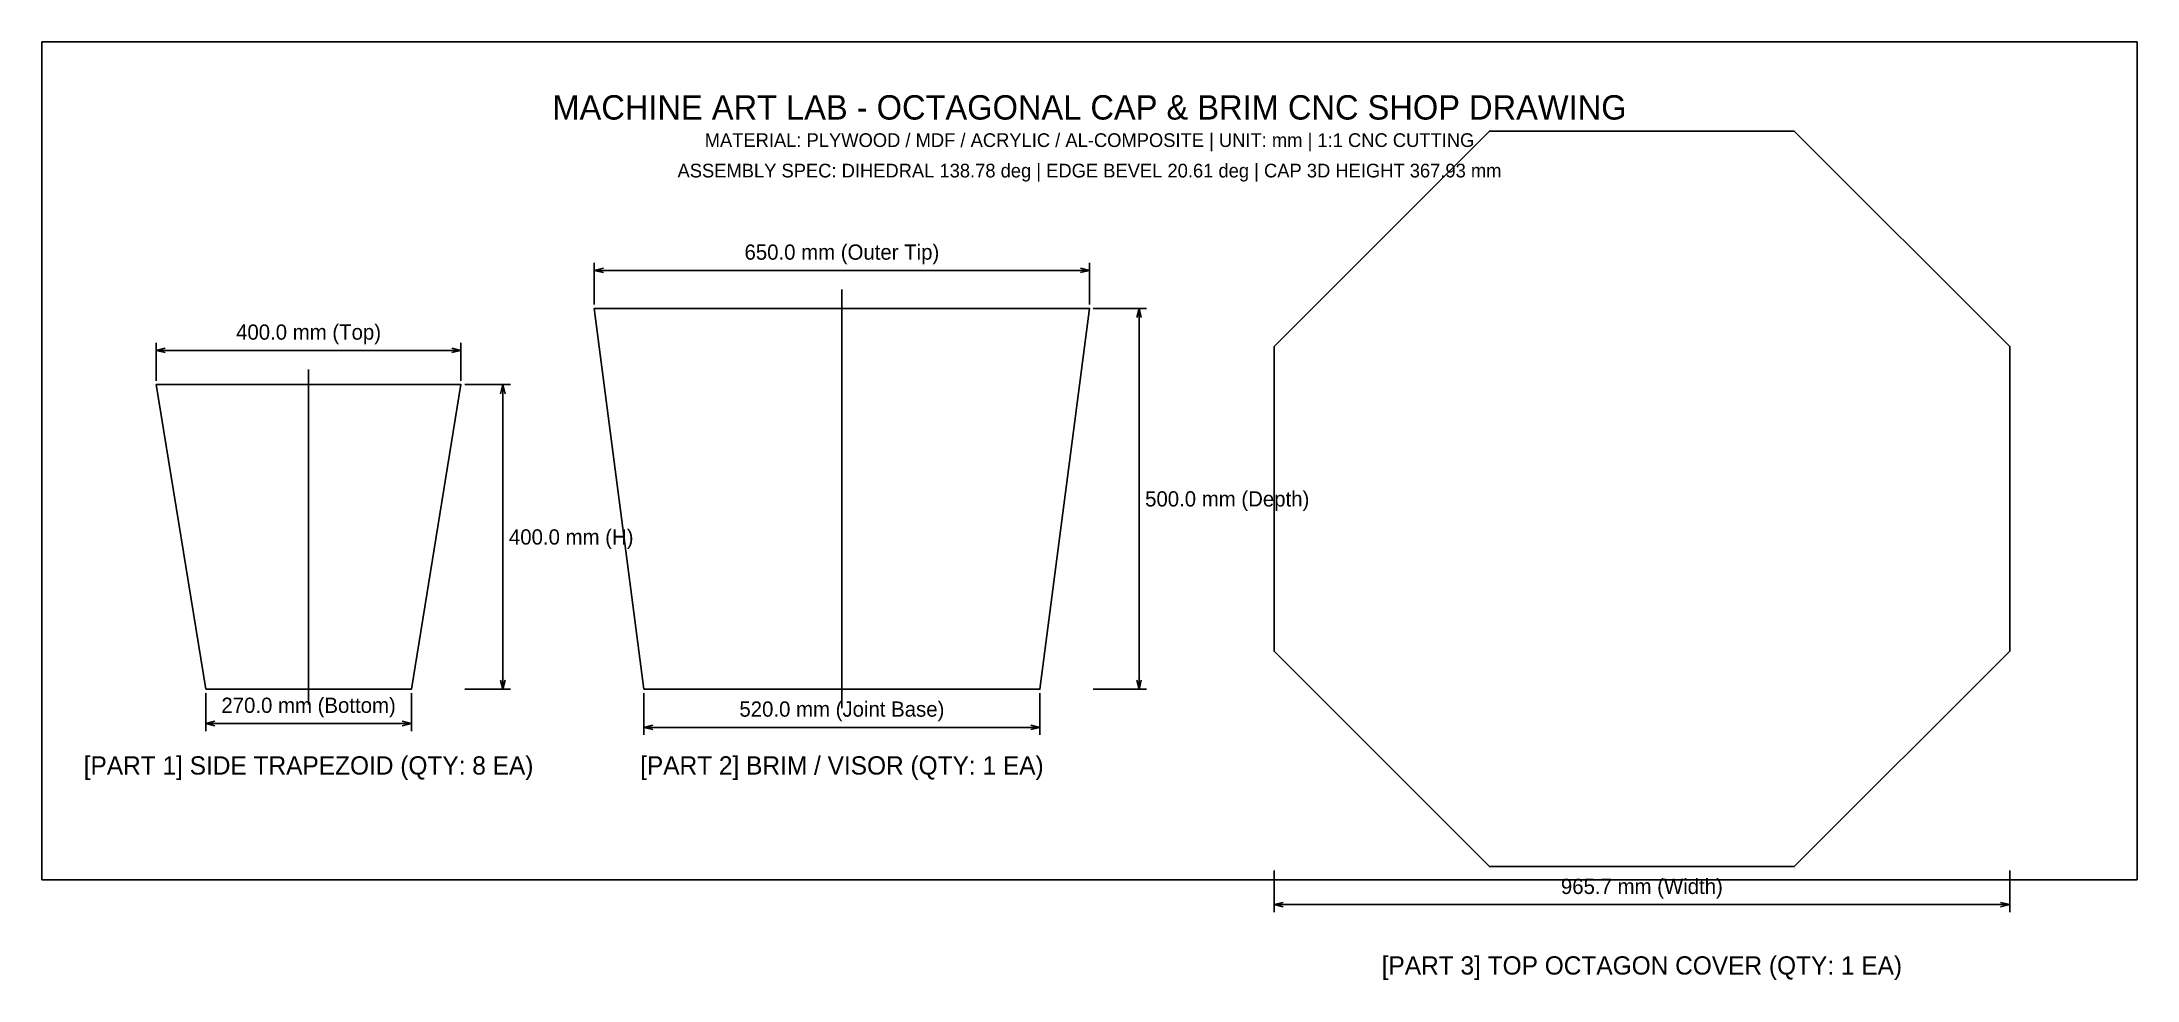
# Model space of a CAD drawing. Header units: metres. Extents: x -350 to 2400, y -382 to 850.
import ezdxf
from ezdxf.enums import TextEntityAlignment as Align

# ---------------------------------------------------------------- set-up
doc = ezdxf.new("R2010")
doc.units = ezdxf.units.M
for name, color, linetype in [('CUT', 4, 'Continuous'), ('DIMENSION', 2, 'Continuous'), ('MARK_FOLD', 1, 'Continuous'), ('TEXT_LABEL', 7, 'Continuous')]:
    doc.layers.add(name, color=color, linetype=linetype)

msp = doc.modelspace()

# ---------------------------------------------------------------- linework, layer by layer
at = {"layer": 'CUT'}
for points in [[(2232.8, 450), (1950, 732.8), (1550, 732.8), (1267.2, 450), (1267.2, 50), (1550, -232.8), (1950, -232.8), (2232.8, 50)], [(440, 0), (960, 0), (1025, 500), (375, 500)], [(-135, 0), (135, 0), (200, 400), (-200, 400)]]:
    msp.add_lwpolyline(points, close=True, dxfattribs=at)
at = {"layer": 'DIMENSION'}
for p, q in [((375, 505), (375, 560)), ((375, 550), (387, 553)), ((375, 550), (1025, 550)), ((375, 550), (387, 547)), ((1025, 550), (1013, 553)), ((1025, 550), (1013, 547)), ((1025, 505), (1025, 560)), ((1030, 500), (1100, 500)), ((1090, 500), (1087, 488)), ((1090, 0), (1090, 500)), ((1090, 500), (1093, 488)), ((-200, 405), (-200, 455)), ((-200, 445), (-188, 448)), ((-200, 445), (200, 445)), ((-200, 445), (-188, 442)), ((200, 445), (188, 448)), ((200, 445), (188, 442)), ((200, 405), (200, 455)), ((205, 400), (265, 400)), ((255, 400), (252, 388)), ((255, 0), (255, 400)), ((255, 400), (258, 388)), ((205, 0), (265, 0)), ((255, 0), (252, 12)), ((255, 0), (258, 12)), ((1030, 0), (1100, 0)), ((1090, 0), (1087, 12)), ((1090, 0), (1093, 12)), ((-135, -5), (-135, -55)), ((135, -5), (135, -55)), ((440, -5), (440, -60)), ((960, -5), (960, -60)), ((-135, -45), (-123, -42)), ((-135, -45), (135, -45)), ((-135, -45), (-123, -48)), ((135, -45), (123, -42)), ((135, -45), (123, -48)), ((440, -50), (452, -47)), ((440, -50), (960, -50)), ((440, -50), (452, -53)), ((960, -50), (948, -47)), ((960, -50), (948, -53)), ((1267.2, -237.8), (1267.2, -292.8)), ((2232.8, -237.8), (2232.8, -292.8)), ((1267.2, -282.8), (1279.2, -279.8)), ((1267.2, -282.8), (2232.8, -282.8)), ((1267.2, -282.8), (1279.2, -285.8)), ((2232.8, -282.8), (2220.8, -279.8)), ((2232.8, -282.8), (2220.8, -285.8))]:
    msp.add_line(p, q, dxfattribs=at)
msp.add_lwpolyline([(-350, -250), (2400, -250), (2400, 850), (-350, 850)], close=True, dxfattribs=at)
at = {"layer": 'MARK_FOLD'}
for p, q in [((700, -25), (700, 525)), ((0, -20), (0, 420))]:
    msp.add_line(p, q, dxfattribs=at)

# ---------------------------------------------------------------- texts
at = {"layer": 'DIMENSION'}
for s, p in [('650.0 mm (Outer Tip)', (700, 558)), ('400.0 mm (Top)', (0, 453)), ('270.0 mm (Bottom)', (0, -37)), ('520.0 mm (Joint Base)', (700, -42)), ('965.7 mm (Width)', (1750, -274.8))]:
    msp.add_text(s, height=20, dxfattribs=at).set_placement(p, align=Align.BOTTOM_CENTER)
for s, p in [('500.0 mm (Depth)', (1098, 250)), ('400.0 mm (H)', (263, 200))]:
    msp.add_text(s, height=20, dxfattribs=at).set_placement(p, align=Align.MIDDLE_LEFT)
at = {"layer": 'TEXT_LABEL'}
for s, height, p in [('MACHINE ART LAB - OCTAGONAL CAP & BRIM CNC SHOP DRAWING', 32, (1025, 780)), ('MATERIAL: PLYWOOD / MDF / ACRYLIC / AL-COMPOSITE | UNIT: mm | 1:1 CNC CUTTING', 18, (1025, 730)), ('ASSEMBLY SPEC: DIHEDRAL 138.78 deg | EDGE BEVEL 20.61 deg | CAP 3D HEIGHT 367.93 mm', 18, (1025, 690))]:
    msp.add_text(s, height=height, dxfattribs=at).set_placement(p, align=Align.TOP_CENTER)
for s, p in [('[PART 1] SIDE TRAPEZOID (QTY: 8 EA)', (0, -100)), ('[PART 2] BRIM / VISOR (QTY: 1 EA)', (700, -100)), ('[PART 3] TOP OCTAGON COVER (QTY: 1 EA)', (1750, -362.6))]:
    msp.add_text(s, height=24, dxfattribs=at).set_placement(p, align=Align.MIDDLE_CENTER)

doc.saveas('drawing.dxf')
